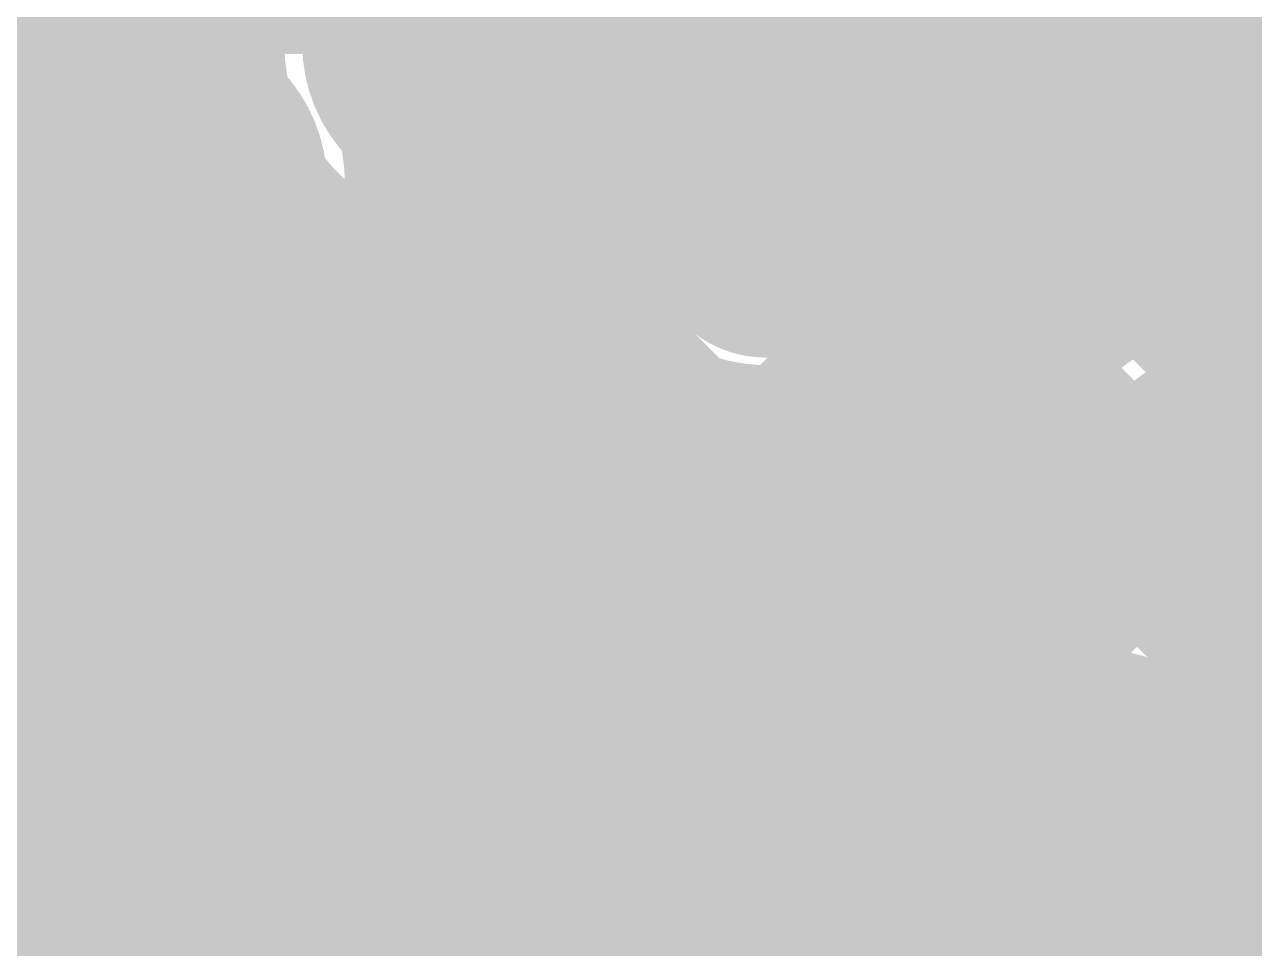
# Model space of a CAD drawing. Header units: millimetres. Extents: x 13 to 259, y -2 to 326.
# Drawn here: x 118.528 to 121.167, y 120.833 to 122.817 of the extents above; entities that cross this region are included whole.
import ezdxf

# ---------------------------------------------------------------- set-up
doc = ezdxf.new("R2010")
doc.units = ezdxf.units.MM
for name, color, linetype in [('BottomLayer', 5, 'Continuous'), ('BottomSolder', 6, 'Continuous'), ('ConnectLayer', 7, 'Continuous'), ('DrillDrawing', 1, 'Continuous'), ('Mechanical13', 56, 'Continuous'), ('Mechanical15', 56, 'Continuous'), ('MidLayer1', 16, 'Continuous'), ('MidLayer2', 76, 'Continuous'), ('MidLayer3', 90, 'Continuous'), ('MidLayer4', 156, 'Continuous'), ('MidLayer5', 130, 'Continuous'), ('MidLayer6', 216, 'Continuous'), ('MultiLayer', 9, 'Continuous'), ('TopLayer', 1, 'Continuous'), ('TopPaste', 8, 'Continuous'), ('TopSolder', 216, 'Continuous')]:
    doc.layers.add(name, color=color, linetype=linetype)

# ---------------------------------------------------------------- blocks, each defined once
blk = doc.blocks.new('CP_16_4_L_61')
at = {"layer": 'Mechanical13', "const_width": 0.1}
for points in [[(-2, 2), (2, 2)], [(2, -2), (2, 2)]]:
    blk.add_lwpolyline(points, dxfattribs=at)
at = {"layer": 'Mechanical13'}
for points, const_width in [([(1.975, 2, 1), (2.025, 2, 1)], 0.05), ([(1.975, 2, 1), (2.025, 2, 1)], 0.05), ([(-0.6, 1.1, 1), (-1.6, 1.1, 1)], 0.1), ([(-0.625, 1.1, 1), (-0.575, 1.1, 1)], 0.05)]:
    blk.add_lwpolyline(points, format="xyb", close=True, dxfattribs=dict(at, const_width=const_width))
at = {"layer": 'Mechanical15', "const_width": 0.1}
for points in [[(0, -0.5), (0, 0.5)], [(-0.5, 0), (0.5, 0)]]:
    blk.add_lwpolyline(points, dxfattribs=at)
at = {"layer": 'Mechanical15', "const_width": 0.05}
for points in [[(-0.025, 0.5, 1), (0.025, 0.5, 1)], [(-0.525, 0, 1), (-0.475, 0, 1)], [(0.475, 0, 1), (0.525, 0, 1)]]:
    blk.add_lwpolyline(points, format="xyb", close=True, dxfattribs=at)
at = {"layer": 'TopLayer', "const_width": 0.3}
for points in [[(-0.325, 2.1), (-0.325, 1.55)], [(0.325, 2.1), (0.325, 1.55)], [(0.975, 2.1), (0.975, 1.55)], [(1.55, 0.975), (2.1, 0.975)], [(1.55, 0.325), (2.1, 0.325)]]:
    blk.add_lwpolyline(points, dxfattribs=at)
at = {"layer": 'TopLayer', "const_width": 0.15}
for points in [[(-0.4, 2.1, 1), (-0.25, 2.1, 1)], [(0.25, 2.1, 1), (0.4, 2.1, 1)], [(0.9, 2.1, 1), (1.05, 2.1, 1)], [(-0.4, 1.55, 1), (-0.25, 1.55, 1)], [(0.25, 1.55, 1), (0.4, 1.55, 1)], [(0.9, 1.55, 1), (1.05, 1.55, 1)], [(1.475, 0.975, 1), (1.625, 0.975, 1)], [(2.025, 0.975, 1), (2.175, 0.975, 1)], [(1.475, 0.325, 1), (1.625, 0.325, 1)], [(2.025, 0.325, 1), (2.175, 0.325, 1)]]:
    blk.add_lwpolyline(points, format="xyb", close=True, dxfattribs=at)
at = {"layer": 'TopLayer'}
blk.add_solid([(-1.05, -1.05), (1.05, -1.05), (-1.05, 1.05), (1.05, 1.05)], dxfattribs=at)
at = {"layer": 'TopPaste', "const_width": 0.3}
for points in [[(-0.325, 2.1), (-0.325, 1.55)], [(0.325, 2.1), (0.325, 1.55)], [(0.975, 2.1), (0.975, 1.55)], [(1.55, 0.975), (2.1, 0.975)], [(1.55, 0.325), (2.1, 0.325)]]:
    blk.add_lwpolyline(points, dxfattribs=at)
at = {"layer": 'TopPaste', "const_width": 0.15}
for points in [[(-0.4, 2.1, 1), (-0.25, 2.1, 1)], [(0.25, 2.1, 1), (0.4, 2.1, 1)], [(0.9, 2.1, 1), (1.05, 2.1, 1)], [(-0.4, 1.55, 1), (-0.25, 1.55, 1)], [(0.25, 1.55, 1), (0.4, 1.55, 1)], [(0.9, 1.55, 1), (1.05, 1.55, 1)], [(1.475, 0.975, 1), (1.625, 0.975, 1)], [(2.025, 0.975, 1), (2.175, 0.975, 1)], [(1.475, 0.325, 1), (1.625, 0.325, 1)], [(2.025, 0.325, 1), (2.175, 0.325, 1)]]:
    blk.add_lwpolyline(points, format="xyb", close=True, dxfattribs=at)
at = {"layer": 'TopPaste'}
blk.add_solid([(-1.05, -1.05), (1.05, -1.05), (-1.05, 1.05), (1.05, 1.05)], dxfattribs=at)
at = {"layer": 'TopSolder', "const_width": 0.5032}
for points in [[(-0.325, 2.1), (-0.325, 1.55)], [(0.325, 2.1), (0.325, 1.55)], [(0.975, 2.1), (0.975, 1.55)], [(1.55, 0.975), (2.1, 0.975)], [(1.55, 0.325), (2.1, 0.325)]]:
    blk.add_lwpolyline(points, dxfattribs=at)
at = {"layer": 'TopSolder', "const_width": 0.2516}
for points in [[(-0.4508, 2.1, 1), (-0.1992, 2.1, 1)], [(0.1992, 2.1, 1), (0.4508, 2.1, 1)], [(0.8492, 2.1, 1), (1.1008, 2.1, 1)], [(-0.4508, 1.55, 1), (-0.1992, 1.55, 1)], [(0.1992, 1.55, 1), (0.4508, 1.55, 1)], [(0.8492, 1.55, 1), (1.1008, 1.55, 1)], [(1.4242, 0.975, 1), (1.6758, 0.975, 1)], [(1.9742, 0.975, 1), (2.2258, 0.975, 1)], [(1.4242, 0.325, 1), (1.6758, 0.325, 1)], [(1.9742, 0.325, 1), (2.2258, 0.325, 1)]]:
    blk.add_lwpolyline(points, format="xyb", close=True, dxfattribs=at)
at = {"layer": 'TopSolder'}
blk.add_solid([(-1.1516, -1.1516), (1.1516, -1.1516), (-1.1516, 1.1516), (1.1516, 1.1516)], dxfattribs=at)

msp = doc.modelspace()

# ---------------------------------------------------------------- linework, layer by layer
at = {"layer": 'BottomLayer', "const_width": 0.25}
for points in [[(119.35, 122.775, 1), (119.6, 122.775, 1)], [(118.7, 122.475, 1), (118.95, 122.475, 1)], [(120, 122.475, 1), (120.25, 122.475, 1)], [(121, 121.775, 1), (121.25, 121.775, 1)], [(120.7, 121.125, 1), (120.95, 121.125, 1)]]:
    msp.add_lwpolyline(points, format="xyb", close=True, dxfattribs=at)
at = {"layer": 'BottomSolder', "const_width": 0.3516}
for points in [[(119.2992, 122.775, 1), (119.6508, 122.775, 1)], [(118.6492, 122.475, 1), (119.0008, 122.475, 1)], [(119.9492, 122.475, 1), (120.3008, 122.475, 1)], [(120.9492, 121.775, 1), (121.3008, 121.775, 1)], [(120.6492, 121.125, 1), (121.0008, 121.125, 1)]]:
    msp.add_lwpolyline(points, format="xyb", close=True, dxfattribs=at)
at = {"layer": 'ConnectLayer', "const_width": 0.4}
for points in [[(115.4895, 128.8861), (123.5362, 120.8395)], [(115.4895, 128.8861), (123.5362, 120.8395)], [(114.5416, 127.2884), (118.9046, 122.9255)], [(117.2579, 126.2692), (121.1634, 122.3638)], [(117.2579, 126.2692), (121.1634, 122.3638)], [(114.8195, 126.162), (119.0283, 121.9532)], [(119.6306, 124.745), (123.5362, 120.8395)], [(119.6306, 124.745), (123.5362, 120.8395)], [(120.4328, 122.9784), (121.7096, 124.2552)], [(120.4328, 122.9784), (121.7096, 124.2552)], [(120.4328, 122.9784), (121.7096, 124.2552)], [(119.6399, 123.8872), (121.1633, 122.3638)], [(120.7113, 122.4083), (121.9446, 123.6417)], [(120.7113, 122.4083), (121.9446, 123.6417)], [(120.7113, 122.4083), (121.9446, 123.6417)], [(121.1765, 122.8735), (121.9447, 123.6417)], [(116.7168, 120.9594), (119.0424, 123.2851)], [(120.9, 123.15), (123.3028, 120.7472)], [(119.6451, 122.1907), (120.0644, 122.61)], [(119.9305, 122.61), (120.6764, 122.61)], [(120.0686, 122.61), (122.4064, 120.2722)], [(120.6764, 122.61), (122.92, 120.3664)], [(120.0915, 121.7885), (120.7947, 122.4917)], [(119.4128, 122.4231), (119.9528, 121.8831)], [(118.5559, 121.95), (119.0135, 122.4075)], [(117.8511, 122.2819), (120.2391, 119.8939)], [(117.8511, 122.2819), (120.2391, 119.8939)], [(117.8511, 122.2819), (120.2391, 119.8939)], [(119.225, 122.15), (119.225, 122.2406)], [(118.0521, 120.5977), (119.6217, 122.1673)], [(118.0521, 120.5977), (119.6217, 122.1673)], [(119.025, 121.95), (119.225, 122.15)], [(120.4936, 121.3422), (121.2189, 122.0675)], [(117.7641, 121.1582), (118.5559, 121.95)], [(117.7641, 121.1582), (118.5559, 121.95)], [(117.7641, 121.1582), (118.5559, 121.95)], [(118.4528, 121.95), (119.025, 121.95)], [(119.1124, 121.9597), (119.5709, 121.5012)], [(119.0514, 121.9302), (120.5101, 120.4715)], [(119.0514, 121.9302), (120.0124, 120.9691)], [(119.0514, 121.9302), (120.5101, 120.4715)], [(119.9008, 121.9293), (120.3522, 121.4779)], [(119.9008, 121.9293), (120.3522, 121.4779)], [(117.9873, 119.6843), (120.1917, 121.8888)], [(117.9873, 119.6843), (120.1917, 121.8888)], [(120.0915, 121.7885), (120.1917, 121.8888)], [(118.0521, 120.5977), (119.2633, 121.8089)], [(120.5692, 120.5692), (121.6432, 121.6432)], [(120.2231, 121.6127), (120.5524, 121.2834)], [(120.2284, 121.6017), (120.3522, 121.4779)], [(117.9873, 119.6843), (119.7058, 121.4029)], [(119.6442, 121.3413), (119.7048, 121.4019)], [(117.9091, 121.3754), (119.5786, 119.7058)], [(117.9091, 121.3754), (119.5786, 119.7058)], [(117.9091, 121.3754), (119.5786, 119.7058)], [(120.5524, 121.2834), (120.5524, 120.5861)], [(120.5524, 121.2776), (121.6461, 120.184)], [(119.8413, 121.2309), (120.0124, 121.0597)], [(118.6399, 119.4884), (120.2364, 121.0849)], [(118.6399, 119.4884), (120.2364, 121.0849)], [(120.0124, 121.0597), (120.0124, 120.5861)], [(119.0931, 121.0398), (119.3799, 120.7531)], [(118.9915, 120.6885), (119.2579, 120.955)], [(120.0767, 120.9048), (120.5101, 120.4715)], [(118.6399, 119.4884), (120.0124, 120.8609)], [(119.9404, 120.7889), (120.0018, 120.8503)]]:
    msp.add_lwpolyline(points, dxfattribs=at)
for points in [[(118.3035, 122.1992, -2.021139), (118.6966, 123.0509)], [(118.3035, 122.1992, -2.021139), (118.6966, 123.0509)], [(119.225, 122.2406, -0.636209), (119.225, 123.3094)], [(119.9966, 123.0509, -0.48006), (120.715, 122.475)], [(119.9966, 123.0509, -0.48006), (120.715, 122.475)], [(119.9966, 123.0509, -0.48006), (120.715, 122.475)], [(119.4364, 122.8068, -0.051435), (119.3576, 122.7289)], [(119.4364, 122.8068, -0.051434), (119.3576, 122.7289)], [(119.9305, 122.61, -0.224149), (119.5136, 122.8068)], [(119.9305, 122.61, -0.224149), (119.5136, 122.8068)], [(119.3576, 122.7289, -0.111684), (119.415, 122.475)], [(120.715, 122.475, -0.782168), (119.6035, 122.1992)], [(120.715, 122.475, -0.782168), (119.6035, 122.1992)], [(120.715, 122.475, -0.634428), (119.7492, 122.0202)], [(120.5492, 121.6466, -1.116233), (121.715, 121.775)], [(120.5492, 121.6466, -1.116233), (121.715, 121.775)], [(120.5492, 121.6466, -1.116233), (121.715, 121.775)], [(119.3466, 122.1992, -0.602352), (118.3035, 122.1992)], [(119.1124, 121.9597, -0.420744), (118.3035, 122.1992)], [(119.3466, 122.1992, -0.602352), (118.3035, 122.1992)], [(119.6035, 122.1992, -0.110183), (119.3466, 122.1992)], [(119.6035, 122.1992, -0.110183), (119.3466, 122.1992)], [(119.7492, 122.0202, -0.03797), (119.7236, 121.9424)], [(119.7492, 122.0202, -0.03797), (119.7236, 121.9424)], [(119.7236, 121.9424, -0.396635), (120.2832, 121.3585)], [(118.2028, 120.9108, -0.586104), (118.42, 121.9172)], [(119.9528, 121.8831, -0.166492), (120.2231, 121.6127)], [(120.5271, 120.6158, -0.587829), (120.5492, 121.6466)], [(120.5271, 120.6158, -0.587829), (120.5492, 121.6466)], [(120.2832, 121.3585, -0.170986), (120.5492, 121.6466)], [(119.7152, 121.3981, -0.082677), (119.5709, 121.5012)], [(119.7157, 121.3979, -0.082901), (119.5709, 121.5012)], [(118.5598, 121.316, -0.582869), (118.5786, 121.401)], [(118.6397, 121.3347, -0.03874), (118.6758, 121.41)], [(118.6399, 121.3351, -0.038516), (118.6758, 121.41)], [(119.6963, 121.4031, -0.041413), (119.6078, 121.415)], [(119.6963, 121.4031, -0.041413), (119.6078, 121.415)], [(119.6078, 121.415, -0.041189), (119.6466, 121.3351)], [(119.6078, 121.415, -0.041413), (119.6468, 121.3347)], [(119.6958, 121.4031, -0.041189), (119.6078, 121.415)], [(119.8413, 121.2309, -0.082902), (119.7379, 121.3756)], [(119.8413, 121.2309, -0.082677), (119.7381, 121.3752)], [(119.1432, 121.1397, -0.210559), (118.8068, 120.8032)], [(119.4797, 120.8032, -0.210559), (119.1432, 121.1397)], [(120.2351, 121.1197, -0.201032), (119.9068, 120.8032)], [(120.5271, 120.6158, -0.26399), (120.2351, 121.1197)], [(118.8068, 120.8032, -0.210559), (119.1432, 120.4668)], [(119.1432, 120.4668, -0.210559), (119.4797, 120.8032)], [(119.9068, 120.8032, -0.309461), (120.2832, 120.2532)]]:
    msp.add_lwpolyline(points, format="xyb", dxfattribs=at)
at = {"layer": 'ConnectLayer', "const_width": 0.2}
for points in [[(120.3328, 122.9784, 1), (120.5328, 122.9784, 1)], [(120.3328, 122.9784, 1), (120.5328, 122.9784, 1)], [(120.3328, 122.9784, 1), (120.5328, 122.9784, 1)], [(118.8046, 122.9255, 1), (119.0046, 122.9255, 1)], [(121.0765, 122.8735, 1), (121.2765, 122.8735, 1)], [(119.3364, 122.8068, 1), (119.5364, 122.8068, 1)], [(119.3364, 122.8068, 1), (119.5364, 122.8068, 1)], [(119.4136, 122.8068, 1), (119.6136, 122.8068, 1)], [(119.4136, 122.8068, 1), (119.6136, 122.8068, 1)], [(119.2576, 122.7289, 1), (119.4576, 122.7289, 1)], [(119.2576, 122.7289, 1), (119.4576, 122.7289, 1)], [(119.2576, 122.7289, 1), (119.4576, 122.7289, 1)], [(119.8305, 122.61, 1), (120.0305, 122.61, 1)], [(119.8305, 122.61, 1), (120.0305, 122.61, 1)], [(119.8305, 122.61, 1), (120.0305, 122.61, 1)], [(119.9644, 122.61, 1), (120.1644, 122.61, 1)], [(119.9686, 122.61, 1), (120.1686, 122.61, 1)], [(120.5764, 122.61, 1), (120.7764, 122.61, 1)], [(120.5764, 122.61, 1), (120.7764, 122.61, 1)], [(119.315, 122.475, 1), (119.515, 122.475, 1)], [(120.615, 122.475, 1), (120.815, 122.475, 1)], [(120.615, 122.475, 1), (120.815, 122.475, 1)], [(120.615, 122.475, 1), (120.815, 122.475, 1)], [(120.615, 122.475, 1), (120.815, 122.475, 1)], [(120.615, 122.475, 1), (120.815, 122.475, 1)], [(120.615, 122.475, 1), (120.815, 122.475, 1)], [(120.6947, 122.4917, 1), (120.8947, 122.4917, 1)], [(119.3128, 122.4231, 1), (119.5128, 122.4231, 1)], [(118.9135, 122.4075, 1), (119.1135, 122.4075, 1)], [(120.6113, 122.4083, 1), (120.8113, 122.4083, 1)], [(120.6113, 122.4083, 1), (120.8113, 122.4083, 1)], [(120.6113, 122.4083, 1), (120.8113, 122.4083, 1)], [(121.0633, 122.3638, 1), (121.2633, 122.3638, 1)], [(121.0634, 122.3638, 1), (121.2634, 122.3638, 1)], [(121.0634, 122.3638, 1), (121.2634, 122.3638, 1)], [(119.125, 122.2406, 1), (119.325, 122.2406, 1)], [(119.125, 122.2406, 1), (119.325, 122.2406, 1)], [(119.2466, 122.1992, 1), (119.4466, 122.1992, 1)], [(119.2466, 122.1992, 1), (119.4466, 122.1992, 1)], [(119.2466, 122.1992, 1), (119.4466, 122.1992, 1)], [(119.2466, 122.1992, 1), (119.4466, 122.1992, 1)], [(119.5035, 122.1992, 1), (119.7035, 122.1992, 1)], [(119.5035, 122.1992, 1), (119.7035, 122.1992, 1)], [(119.5035, 122.1992, 1), (119.7035, 122.1992, 1)], [(119.5035, 122.1992, 1), (119.7035, 122.1992, 1)], [(119.5451, 122.1907, 1), (119.7451, 122.1907, 1)], [(119.5217, 122.1673, 1), (119.7217, 122.1673, 1)], [(119.5217, 122.1673, 1), (119.7217, 122.1673, 1)], [(119.125, 122.15, 1), (119.325, 122.15, 1)], [(119.125, 122.15, 1), (119.325, 122.15, 1)], [(121.1189, 122.0675, 1), (121.3189, 122.0675, 1)], [(119.6492, 122.0202, 1), (119.8492, 122.0202, 1)], [(119.6492, 122.0202, 1), (119.8492, 122.0202, 1)], [(119.6492, 122.0202, 1), (119.8492, 122.0202, 1)], [(118.3528, 121.95, 1), (118.5528, 121.95, 1)], [(118.4559, 121.95, 1), (118.6559, 121.95, 1)], [(118.4559, 121.95, 1), (118.6559, 121.95, 1)], [(118.4559, 121.95, 1), (118.6559, 121.95, 1)], [(118.4559, 121.95, 1), (118.6559, 121.95, 1)], [(118.925, 121.95, 1), (119.125, 121.95, 1)], [(118.925, 121.95, 1), (119.125, 121.95, 1)], [(118.9283, 121.9532, 1), (119.1283, 121.9532, 1)], [(119.0124, 121.9597, 1), (119.2124, 121.9597, 1)], [(119.0124, 121.9597, 1), (119.2124, 121.9597, 1)], [(118.9514, 121.9302, 1), (119.1514, 121.9302, 1)], [(118.9514, 121.9302, 1), (119.1514, 121.9302, 1)], [(118.9514, 121.9302, 1), (119.1514, 121.9302, 1)], [(119.6236, 121.9424, 1), (119.8236, 121.9424, 1)], [(119.6236, 121.9424, 1), (119.8236, 121.9424, 1)], [(119.6236, 121.9424, 1), (119.8236, 121.9424, 1)], [(119.8008, 121.9293, 1), (120.0008, 121.9293, 1)], [(119.8008, 121.9293, 1), (120.0008, 121.9293, 1)], [(118.32, 121.9172, 1), (118.52, 121.9172, 1)], [(119.8528, 121.8831, 1), (120.0528, 121.8831, 1)], [(119.8528, 121.8831, 1), (120.0528, 121.8831, 1)], [(120.0917, 121.8888, 1), (120.2917, 121.8888, 1)], [(120.0917, 121.8888, 1), (120.2917, 121.8888, 1)], [(120.0917, 121.8888, 1), (120.2917, 121.8888, 1)], [(119.1633, 121.8089, 1), (119.3633, 121.8089, 1)], [(119.9915, 121.7885, 1), (120.1915, 121.7885, 1)], [(119.9915, 121.7885, 1), (120.1915, 121.7885, 1)], [(120.4492, 121.6466, 1), (120.6492, 121.6466, 1)], [(120.4492, 121.6466, 1), (120.6492, 121.6466, 1)], [(120.4492, 121.6466, 1), (120.6492, 121.6466, 1)], [(120.4492, 121.6466, 1), (120.6492, 121.6466, 1)], [(120.4492, 121.6466, 1), (120.6492, 121.6466, 1)], [(120.4492, 121.6466, 1), (120.6492, 121.6466, 1)], [(120.1231, 121.6127, 1), (120.3231, 121.6127, 1)], [(120.1231, 121.6127, 1), (120.3231, 121.6127, 1)], [(120.1284, 121.6017, 1), (120.3284, 121.6017, 1)], [(119.4709, 121.5012, 1), (119.6709, 121.5012, 1)], [(119.4709, 121.5012, 1), (119.6709, 121.5012, 1)], [(119.4709, 121.5012, 1), (119.6709, 121.5012, 1)], [(120.2522, 121.4779, 1), (120.4522, 121.4779, 1)], [(120.2522, 121.4779, 1), (120.4522, 121.4779, 1)], [(120.2522, 121.4779, 1), (120.4522, 121.4779, 1)], [(118.4786, 121.401, 1), (118.6786, 121.401, 1)], [(118.5758, 121.41, 1), (118.7758, 121.41, 1)], [(118.5758, 121.41, 1), (118.7758, 121.41, 1)], [(119.5078, 121.415, 1), (119.7078, 121.415, 1)], [(119.5078, 121.415, 1), (119.7078, 121.415, 1)], [(119.5078, 121.415, 1), (119.7078, 121.415, 1)], [(119.5078, 121.415, 1), (119.7078, 121.415, 1)], [(119.5078, 121.415, 1), (119.7078, 121.415, 1)], [(119.5958, 121.4031, 1), (119.7958, 121.4031, 1)], [(119.5963, 121.4031, 1), (119.7963, 121.4031, 1)], [(119.5963, 121.4031, 1), (119.7963, 121.4031, 1)], [(119.6048, 121.4019, 1), (119.8048, 121.4019, 1)], [(119.6058, 121.4029, 1), (119.8058, 121.4029, 1)], [(119.6152, 121.3981, 1), (119.8152, 121.3981, 1)], [(119.6157, 121.3979, 1), (119.8157, 121.3979, 1)], [(119.6379, 121.3756, 1), (119.8379, 121.3756, 1)], [(119.6381, 121.3752, 1), (119.8381, 121.3752, 1)], [(119.5442, 121.3413, 1), (119.7442, 121.3413, 1)], [(120.1832, 121.3585, 1), (120.3832, 121.3585, 1)], [(120.1832, 121.3585, 1), (120.3832, 121.3585, 1)], [(120.3936, 121.3422, 1), (120.5936, 121.3422, 1)], [(118.4598, 121.316, 1), (118.6598, 121.316, 1)], [(118.5397, 121.3347, 1), (118.7397, 121.3347, 1)], [(118.5399, 121.3351, 1), (118.7399, 121.3351, 1)], [(119.5466, 121.3351, 1), (119.7466, 121.3351, 1)], [(119.5468, 121.3347, 1), (119.7468, 121.3347, 1)], [(120.4524, 121.2834, 1), (120.6524, 121.2834, 1)], [(120.4524, 121.2834, 1), (120.6524, 121.2834, 1)], [(120.4524, 121.2776, 1), (120.6524, 121.2776, 1)], [(119.7413, 121.2309, 1), (119.9413, 121.2309, 1)], [(119.7413, 121.2309, 1), (119.9413, 121.2309, 1)], [(119.7413, 121.2309, 1), (119.9413, 121.2309, 1)], [(119.0432, 121.1397, 1), (119.2432, 121.1397, 1)], [(119.0432, 121.1397, 1), (119.2432, 121.1397, 1)], [(120.1351, 121.1197, 1), (120.3351, 121.1197, 1)], [(120.1351, 121.1197, 1), (120.3351, 121.1197, 1)], [(120.1364, 121.0849, 1), (120.3364, 121.0849, 1)], [(120.1364, 121.0849, 1), (120.3364, 121.0849, 1)], [(119.9124, 121.0597, 1), (120.1124, 121.0597, 1)], [(119.9124, 121.0597, 1), (120.1124, 121.0597, 1)], [(118.9931, 121.0398, 1), (119.1931, 121.0398, 1)], [(119.1579, 120.955, 1), (119.3579, 120.955, 1)], [(119.9124, 120.9691, 1), (120.1124, 120.9691, 1)], [(119.9767, 120.9048, 1), (120.1767, 120.9048, 1)], [(119.9018, 120.8503, 1), (120.1018, 120.8503, 1)], [(119.9124, 120.8609, 1), (120.1124, 120.8609, 1)], [(118.7068, 120.8032, 1), (118.9068, 120.8032, 1)], [(118.7068, 120.8032, 1), (118.9068, 120.8032, 1)], [(119.3797, 120.8032, 1), (119.5797, 120.8032, 1)], [(119.3797, 120.8032, 1), (119.5797, 120.8032, 1)], [(119.8068, 120.8032, 1), (120.0068, 120.8032, 1)], [(119.8068, 120.8032, 1), (120.0068, 120.8032, 1)], [(119.8404, 120.7889, 1), (120.0404, 120.7889, 1)], [(119.2799, 120.7531, 1), (119.4799, 120.7531, 1)], [(118.8915, 120.6885, 1), (119.0915, 120.6885, 1)]]:
    msp.add_lwpolyline(points, format="xyb", close=True, dxfattribs=at)
at = {"layer": 'DrillDrawing', "const_width": 0.0508}
for points in [[(119.221, 122.648), (119.221, 122.902)], [(119.729, 122.648), (119.729, 122.902)], [(118.698, 122.602), (118.698, 122.729)], [(118.698, 122.729), (118.952, 122.729)], [(118.952, 122.602), (118.952, 122.729)], [(119.998, 122.602), (119.998, 122.729)], [(119.998, 122.729), (120.252, 122.729)], [(120.252, 122.602), (120.252, 122.729)], [(119.221, 122.648), (119.348, 122.648)], [(119.348, 122.521), (119.348, 122.648)], [(119.602, 122.648), (119.729, 122.648)], [(119.602, 122.521), (119.602, 122.648)], [(118.571, 122.348), (118.571, 122.602)], [(118.571, 122.602), (118.698, 122.602)], [(118.952, 122.602), (119.079, 122.602)], [(119.079, 122.348), (119.079, 122.602)], [(119.871, 122.348), (119.871, 122.602)], [(119.871, 122.602), (119.998, 122.602)], [(120.252, 122.602), (120.379, 122.602)], [(120.379, 122.348), (120.379, 122.602)], [(119.348, 122.521), (119.602, 122.521)], [(118.571, 122.348), (118.698, 122.348)], [(118.698, 122.221), (118.698, 122.348)], [(118.952, 122.348), (119.079, 122.348)], [(118.952, 122.221), (118.952, 122.348)], [(119.871, 122.348), (119.998, 122.348)], [(119.998, 122.221), (119.998, 122.348)], [(120.252, 122.348), (120.379, 122.348)], [(120.252, 122.221), (120.252, 122.348)], [(118.698, 122.221), (118.952, 122.221)], [(119.998, 122.221), (120.252, 122.221)], [(120.998, 121.902), (120.998, 122.029)], [(120.998, 122.029), (121.252, 122.029)], [(120.871, 121.648), (120.871, 121.902)], [(120.871, 121.902), (120.998, 121.902)], [(120.871, 121.648), (120.998, 121.648)], [(120.998, 121.521), (120.998, 121.648)], [(118.4662, 121.6072), (118.7202, 121.6072)], [(118.7202, 121.4802), (118.7202, 121.6072)], [(119.5662, 121.4802), (119.5662, 121.6072)], [(119.5662, 121.6072), (119.8202, 121.6072)], [(119.8202, 121.4802), (119.8202, 121.6072)], [(120.998, 121.521), (121.252, 121.521)], [(118.7202, 121.4802), (118.8472, 121.4802)], [(118.8472, 121.2262), (118.8472, 121.4802)], [(119.4392, 121.2262), (119.4392, 121.4802)], [(119.4392, 121.4802), (119.5662, 121.4802)], [(119.8202, 121.4802), (119.9472, 121.4802)], [(119.9472, 121.2262), (119.9472, 121.4802)], [(120.698, 121.252), (120.698, 121.379)], [(120.698, 121.379), (120.952, 121.379)], [(120.952, 121.252), (120.952, 121.379)], [(120.571, 120.998), (120.571, 121.252)], [(120.571, 121.252), (120.698, 121.252)], [(120.952, 121.252), (121.079, 121.252)], [(121.079, 120.998), (121.079, 121.252)], [(118.7202, 121.2262), (118.8472, 121.2262)], [(118.7202, 121.0992), (118.7202, 121.2262)], [(119.4392, 121.2262), (119.5662, 121.2262)], [(119.5662, 121.0992), (119.5662, 121.2262)], [(119.8202, 121.2262), (119.9472, 121.2262)], [(119.8202, 121.0992), (119.8202, 121.2262)], [(118.4662, 121.0992), (118.7202, 121.0992)], [(119.5662, 121.0992), (119.8202, 121.0992)], [(120.571, 120.998), (120.698, 120.998)], [(120.698, 120.871), (120.698, 120.998)], [(120.952, 120.998), (121.079, 120.998)], [(120.952, 120.871), (120.952, 120.998)], [(120.698, 120.871), (120.952, 120.871)]]:
    msp.add_lwpolyline(points, dxfattribs=at)
at = {"layer": 'DrillDrawing', "const_width": 0.0254}
for points in [[(118.6853, 122.729, 1), (118.7107, 122.729, 1)], [(118.6853, 122.729, 1), (118.7107, 122.729, 1)], [(118.9393, 122.729, 1), (118.9647, 122.729, 1)], [(118.9393, 122.729, 1), (118.9647, 122.729, 1)], [(119.9853, 122.729, 1), (120.0107, 122.729, 1)], [(119.9853, 122.729, 1), (120.0107, 122.729, 1)], [(120.2393, 122.729, 1), (120.2647, 122.729, 1)], [(120.2393, 122.729, 1), (120.2647, 122.729, 1)], [(119.2083, 122.648, 1), (119.2337, 122.648, 1)], [(119.2083, 122.648, 1), (119.2337, 122.648, 1)], [(119.3353, 122.648, 1), (119.3607, 122.648, 1)], [(119.3353, 122.648, 1), (119.3607, 122.648, 1)], [(119.5893, 122.648, 1), (119.6147, 122.648, 1)], [(119.5893, 122.648, 1), (119.6147, 122.648, 1)], [(119.7163, 122.648, 1), (119.7417, 122.648, 1)], [(119.7163, 122.648, 1), (119.7417, 122.648, 1)], [(118.5583, 122.602, 1), (118.5837, 122.602, 1)], [(118.5583, 122.602, 1), (118.5837, 122.602, 1)], [(118.6853, 122.602, 1), (118.7107, 122.602, 1)], [(118.6853, 122.602, 1), (118.7107, 122.602, 1)], [(118.9393, 122.602, 1), (118.9647, 122.602, 1)], [(118.9393, 122.602, 1), (118.9647, 122.602, 1)], [(119.0663, 122.602, 1), (119.0917, 122.602, 1)], [(119.0663, 122.602, 1), (119.0917, 122.602, 1)], [(119.8583, 122.602, 1), (119.8837, 122.602, 1)], [(119.8583, 122.602, 1), (119.8837, 122.602, 1)], [(119.9853, 122.602, 1), (120.0107, 122.602, 1)], [(119.9853, 122.602, 1), (120.0107, 122.602, 1)], [(120.2393, 122.602, 1), (120.2647, 122.602, 1)], [(120.2393, 122.602, 1), (120.2647, 122.602, 1)], [(120.3663, 122.602, 1), (120.3917, 122.602, 1)], [(120.3663, 122.602, 1), (120.3917, 122.602, 1)], [(119.3353, 122.521, 1), (119.3607, 122.521, 1)], [(119.3353, 122.521, 1), (119.3607, 122.521, 1)], [(119.5893, 122.521, 1), (119.6147, 122.521, 1)], [(119.5893, 122.521, 1), (119.6147, 122.521, 1)], [(118.5583, 122.348, 1), (118.5837, 122.348, 1)], [(118.5583, 122.348, 1), (118.5837, 122.348, 1)], [(118.6853, 122.348, 1), (118.7107, 122.348, 1)], [(118.6853, 122.348, 1), (118.7107, 122.348, 1)], [(118.9393, 122.348, 1), (118.9647, 122.348, 1)], [(118.9393, 122.348, 1), (118.9647, 122.348, 1)], [(119.0663, 122.348, 1), (119.0917, 122.348, 1)], [(119.0663, 122.348, 1), (119.0917, 122.348, 1)], [(119.8583, 122.348, 1), (119.8837, 122.348, 1)], [(119.8583, 122.348, 1), (119.8837, 122.348, 1)], [(119.9853, 122.348, 1), (120.0107, 122.348, 1)], [(119.9853, 122.348, 1), (120.0107, 122.348, 1)], [(120.2393, 122.348, 1), (120.2647, 122.348, 1)], [(120.2393, 122.348, 1), (120.2647, 122.348, 1)], [(120.3663, 122.348, 1), (120.3917, 122.348, 1)], [(120.3663, 122.348, 1), (120.3917, 122.348, 1)], [(118.6853, 122.221, 1), (118.7107, 122.221, 1)], [(118.6853, 122.221, 1), (118.7107, 122.221, 1)], [(118.9393, 122.221, 1), (118.9647, 122.221, 1)], [(118.9393, 122.221, 1), (118.9647, 122.221, 1)], [(119.9853, 122.221, 1), (120.0107, 122.221, 1)], [(119.9853, 122.221, 1), (120.0107, 122.221, 1)], [(120.2393, 122.221, 1), (120.2647, 122.221, 1)], [(120.2393, 122.221, 1), (120.2647, 122.221, 1)], [(120.9853, 122.029, 1), (121.0107, 122.029, 1)], [(120.9853, 122.029, 1), (121.0107, 122.029, 1)], [(120.8583, 121.902, 1), (120.8837, 121.902, 1)], [(120.8583, 121.902, 1), (120.8837, 121.902, 1)], [(120.9853, 121.902, 1), (121.0107, 121.902, 1)], [(120.9853, 121.902, 1), (121.0107, 121.902, 1)], [(120.8583, 121.648, 1), (120.8837, 121.648, 1)], [(120.8583, 121.648, 1), (120.8837, 121.648, 1)], [(120.9853, 121.648, 1), (121.0107, 121.648, 1)], [(120.9853, 121.648, 1), (121.0107, 121.648, 1)], [(118.7075, 121.6072, 1), (118.7329, 121.6072, 1)], [(118.7075, 121.6072, 1), (118.7329, 121.6072, 1)], [(119.5535, 121.6072, 1), (119.5789, 121.6072, 1)], [(119.5535, 121.6072, 1), (119.5789, 121.6072, 1)], [(119.8075, 121.6072, 1), (119.8329, 121.6072, 1)], [(119.8075, 121.6072, 1), (119.8329, 121.6072, 1)], [(120.9853, 121.521, 1), (121.0107, 121.521, 1)], [(120.9853, 121.521, 1), (121.0107, 121.521, 1)], [(118.7075, 121.4802, 1), (118.7329, 121.4802, 1)], [(118.7075, 121.4802, 1), (118.7329, 121.4802, 1)], [(118.8345, 121.4802, 1), (118.8599, 121.4802, 1)], [(118.8345, 121.4802, 1), (118.8599, 121.4802, 1)], [(119.4265, 121.4802, 1), (119.4519, 121.4802, 1)], [(119.4265, 121.4802, 1), (119.4519, 121.4802, 1)], [(119.5535, 121.4802, 1), (119.5789, 121.4802, 1)], [(119.5535, 121.4802, 1), (119.5789, 121.4802, 1)], [(119.8075, 121.4802, 1), (119.8329, 121.4802, 1)], [(119.8075, 121.4802, 1), (119.8329, 121.4802, 1)], [(119.9345, 121.4802, 1), (119.9599, 121.4802, 1)], [(119.9345, 121.4802, 1), (119.9599, 121.4802, 1)], [(120.6853, 121.379, 1), (120.7107, 121.379, 1)], [(120.6853, 121.379, 1), (120.7107, 121.379, 1)], [(120.9393, 121.379, 1), (120.9647, 121.379, 1)], [(120.9393, 121.379, 1), (120.9647, 121.379, 1)], [(120.5583, 121.252, 1), (120.5837, 121.252, 1)], [(120.5583, 121.252, 1), (120.5837, 121.252, 1)], [(120.6853, 121.252, 1), (120.7107, 121.252, 1)], [(120.6853, 121.252, 1), (120.7107, 121.252, 1)], [(120.9393, 121.252, 1), (120.9647, 121.252, 1)], [(120.9393, 121.252, 1), (120.9647, 121.252, 1)], [(121.0663, 121.252, 1), (121.0917, 121.252, 1)], [(121.0663, 121.252, 1), (121.0917, 121.252, 1)], [(118.7075, 121.2262, 1), (118.7329, 121.2262, 1)], [(118.7075, 121.2262, 1), (118.7329, 121.2262, 1)], [(118.8345, 121.2262, 1), (118.8599, 121.2262, 1)], [(118.8345, 121.2262, 1), (118.8599, 121.2262, 1)], [(119.4265, 121.2262, 1), (119.4519, 121.2262, 1)], [(119.4265, 121.2262, 1), (119.4519, 121.2262, 1)], [(119.5535, 121.2262, 1), (119.5789, 121.2262, 1)], [(119.5535, 121.2262, 1), (119.5789, 121.2262, 1)], [(119.8075, 121.2262, 1), (119.8329, 121.2262, 1)], [(119.8075, 121.2262, 1), (119.8329, 121.2262, 1)], [(119.9345, 121.2262, 1), (119.9599, 121.2262, 1)], [(119.9345, 121.2262, 1), (119.9599, 121.2262, 1)], [(118.7075, 121.0992, 1), (118.7329, 121.0992, 1)], [(118.7075, 121.0992, 1), (118.7329, 121.0992, 1)], [(119.5535, 121.0992, 1), (119.5789, 121.0992, 1)], [(119.5535, 121.0992, 1), (119.5789, 121.0992, 1)], [(119.8075, 121.0992, 1), (119.8329, 121.0992, 1)], [(119.8075, 121.0992, 1), (119.8329, 121.0992, 1)], [(120.5583, 120.998, 1), (120.5837, 120.998, 1)], [(120.5583, 120.998, 1), (120.5837, 120.998, 1)], [(120.6853, 120.998, 1), (120.7107, 120.998, 1)], [(120.6853, 120.998, 1), (120.7107, 120.998, 1)], [(120.9393, 120.998, 1), (120.9647, 120.998, 1)], [(120.9393, 120.998, 1), (120.9647, 120.998, 1)], [(121.0663, 120.998, 1), (121.0917, 120.998, 1)], [(121.0663, 120.998, 1), (121.0917, 120.998, 1)], [(120.6853, 120.871, 1), (120.7107, 120.871, 1)], [(120.6853, 120.871, 1), (120.7107, 120.871, 1)], [(120.9393, 120.871, 1), (120.9647, 120.871, 1)], [(120.9393, 120.871, 1), (120.9647, 120.871, 1)]]:
    msp.add_lwpolyline(points, format="xyb", close=True, dxfattribs=at)
at = {"layer": 'MidLayer1', "const_width": 0.25}
for points in [[(119.35, 122.775, 1), (119.6, 122.775, 1)], [(118.7, 122.475, 1), (118.95, 122.475, 1)], [(120, 122.475, 1), (120.25, 122.475, 1)], [(121, 121.775, 1), (121.25, 121.775, 1)], [(120.7, 121.125, 1), (120.95, 121.125, 1)]]:
    msp.add_lwpolyline(points, format="xyb", close=True, dxfattribs=at)
at = {"layer": 'MidLayer2', "const_width": 0.25}
for points in [[(119.35, 122.775, 1), (119.6, 122.775, 1)], [(118.7, 122.475, 1), (118.95, 122.475, 1)], [(120, 122.475, 1), (120.25, 122.475, 1)], [(121, 121.775, 1), (121.25, 121.775, 1)], [(120.7, 121.125, 1), (120.95, 121.125, 1)]]:
    msp.add_lwpolyline(points, format="xyb", close=True, dxfattribs=at)
at = {"layer": 'MidLayer3', "const_width": 0.25}
for points in [[(119.35, 122.775, 1), (119.6, 122.775, 1)], [(118.7, 122.475, 1), (118.95, 122.475, 1)], [(120, 122.475, 1), (120.25, 122.475, 1)], [(121, 121.775, 1), (121.25, 121.775, 1)], [(120.7, 121.125, 1), (120.95, 121.125, 1)]]:
    msp.add_lwpolyline(points, format="xyb", close=True, dxfattribs=at)
at = {"layer": 'MidLayer4', "const_width": 0.25}
for points in [[(119.35, 122.775, 1), (119.6, 122.775, 1)], [(118.7, 122.475, 1), (118.95, 122.475, 1)], [(120, 122.475, 1), (120.25, 122.475, 1)], [(121, 121.775, 1), (121.25, 121.775, 1)], [(120.7, 121.125, 1), (120.95, 121.125, 1)]]:
    msp.add_lwpolyline(points, format="xyb", close=True, dxfattribs=at)
at = {"layer": 'MidLayer5', "const_width": 0.25}
for points in [[(119.35, 122.775, 1), (119.6, 122.775, 1)], [(118.7, 122.475, 1), (118.95, 122.475, 1)], [(120, 122.475, 1), (120.25, 122.475, 1)], [(121, 121.775, 1), (121.25, 121.775, 1)], [(120.7, 121.125, 1), (120.95, 121.125, 1)]]:
    msp.add_lwpolyline(points, format="xyb", close=True, dxfattribs=at)
at = {"layer": 'MidLayer6', "const_width": 0.25}
for points in [[(119.35, 122.775, 1), (119.6, 122.775, 1)], [(118.7, 122.475, 1), (118.95, 122.475, 1)], [(120, 122.475, 1), (120.25, 122.475, 1)], [(121, 121.775, 1), (121.25, 121.775, 1)], [(120.7, 121.125, 1), (120.95, 121.125, 1)]]:
    msp.add_lwpolyline(points, format="xyb", close=True, dxfattribs=at)
at = {"layer": 'MultiLayer', "const_width": 0.25}
for points in [[(119.35, 122.775, 1), (119.6, 122.775, 1)], [(118.7, 122.475, 1), (118.95, 122.475, 1)], [(120, 122.475, 1), (120.25, 122.475, 1)], [(121, 121.775, 1), (121.25, 121.775, 1)], [(120.7, 121.125, 1), (120.95, 121.125, 1)]]:
    msp.add_lwpolyline(points, format="xyb", close=True, dxfattribs=at)
at = {"layer": 'TopLayer', "const_width": 0.25}
for points in [[(119.35, 122.775, 1), (119.6, 122.775, 1)], [(118.7, 122.475, 1), (118.95, 122.475, 1)], [(120, 122.475, 1), (120.25, 122.475, 1)], [(121, 121.775, 1), (121.25, 121.775, 1)], [(120.7, 121.125, 1), (120.95, 121.125, 1)]]:
    msp.add_lwpolyline(points, format="xyb", close=True, dxfattribs=at)
at = {"layer": 'TopSolder', "const_width": 0.3516}
for points in [[(119.2992, 122.775, 1), (119.6508, 122.775, 1)], [(118.6492, 122.475, 1), (119.0008, 122.475, 1)], [(119.9492, 122.475, 1), (120.3008, 122.475, 1)], [(120.9492, 121.775, 1), (121.3008, 121.775, 1)], [(120.6492, 121.125, 1), (121.0008, 121.125, 1)]]:
    msp.add_lwpolyline(points, format="xyb", close=True, dxfattribs=at)

# ---------------------------------------------------------------- block references
at = {"rotation": 360}
msp.add_blockref('CP_16_4_L_61', (119.1432, 120.8032), dxfattribs=at)

doc.saveas('drawing.dxf')
